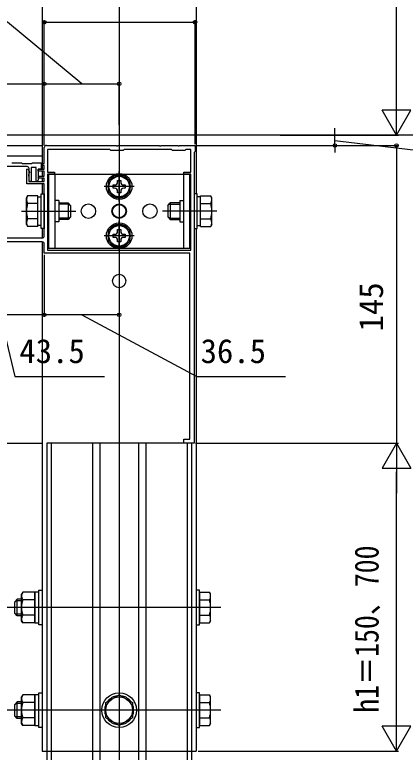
# Model space of a CAD drawing. Units: millimetres, scale not verified. Extents: x -700 to 700, y -1044 to 1038.
# Drawn here: x 259.7 to 450.1, y -726.1 to -367 of the extents above; entities that cross this region are included whole.
import ezdxf
from ezdxf.enums import TextEntityAlignment as Align

# ---------------------------------------------------------------- set-up
doc = ezdxf.new("R2010")
doc.units = ezdxf.units.MM
doc.header["$LTSCALE"] = 6
for name, color, linetype in [('0-2_YKK_11', 7, 'Continuous'), ('0-3_YKK_12', 2, 'Continuous'), ('0-4_YKK_13', 4, 'Continuous'), ('0-5_YKK_D', 6, 'Continuous')]:
    doc.layers.add(name, color=color, linetype=linetype)
doc.styles.add('ＭＳ ゴシック', font='')
doc.styles.get('ＭＳ ゴシック').set_extended_font_data('MS Gothic')

msp = doc.modelspace()

# ---------------------------------------------------------------- linework, layer by layer
at = {"layer": '0-2_YKK_11'}
for points in [[(275.117, -430.63), (309.158, -430.63), (309.342, -430.75), (309.892, -430.75), (310.075, -430.63), (330.158, -430.63), (330.342, -430.75), (330.892, -430.75), (331.075, -430.63), (339.158, -430.63), (339.342, -430.75), (339.892, -430.75), (340.075, -430.63), (347.617, -430.63), (347.617, -433.63), (347.117, -434.13)], [(274.117, -474.63), (274.117, -449.33), (265.617, -449.33), (265.617, -442.2), (266.061, -442.081), (266.817, -443.389), (266.817, -443.93), (266.637, -444.205), (266.517, -444.388), (266.517, -448.13), (274.117, -448.13), (274.117, -446.63), (271.241, -446.63), (271.08, -446.242), (271.692, -445.63), (274.117, -445.63), (274.117, -443.13), (271.117, -443.13), (271.117, -442.13), (274.117, -442.13), (274.117, -440.43), (273.117, -440.43), (273.117, -439.43), (274.117, -439.43), (274.117, -431.63)], [(347.117, -434.13), (347.117, -575.63), (342.117, -575.63), (342.117, -573.63), (345.117, -573.63), (345.117, -483.13), (274.117, -483.13), (274.117, -478.63)], [(265.717, -440.93), (239.117, -440.93)], [(258.267, -439.13), (262.967, -439.13), (263.267, -439.43), (267.967, -439.43), (268.267, -439.13), (272.617, -439.13), (272.617, -442.13), (271.117, -442.13), (271.117, -447.554), (270.487, -448.184), (270.117, -448.03), (270.117, -441.43), (267.717, -441.43), (267.717, -448.13), (266.717, -448.13), (266.717, -445.976), (266.517, -445.63), (266.517, -445.03), (266.637, -444.79), (266.717, -444.63), (266.717, -441.93)], [(273.117, -477.63), (230.617, -477.63), (230.617, -475.63), (273.117, -475.63)]]:
    msp.add_lwpolyline(points, dxfattribs=at)
msp.add_lwpolyline([(275.617, -481.63), (345.617, -481.63), (345.617, -444.63), (342.117, -444.63), (342.117, -443.63), (345.617, -443.63), (345.617, -432.63), (343.117, -432.63), (342.617, -433.13), (336.617, -433.13), (336.117, -432.63), (313.117, -432.63), (312.617, -433.13), (306.617, -433.13), (306.117, -432.63), (275.617, -432.63), (275.617, -443.63), (279.117, -443.63), (279.117, -444.63), (275.617, -444.63)], close=True, dxfattribs=at)
for centre, start, end in [((275.117, -431.63), 90.00001, 179.99999), ((265.717, -441.93), 0.00001, 89.99999), ((273.117, -474.63), 270.00001, 359.99999), ((273.117, -478.63), 0.00001, 89.99999)]:
    msp.add_arc(centre, 1, start, end, dxfattribs=at)
at = {"layer": '0-3_YKK_12'}
for p, q in [((310.617, 21.37), (310.617, -915.63)), ((273.117, 2.37), (273.117, -430.63)), ((348.117, 2.37), (348.117, -454.13)), ((524.426, -425.63), (-339.383, -425.63)), ((-151.883, -435.63), (273.117, -435.63)), ((273.117, -443.13), (273.117, -445.63)), ((273.117, -446.63), (273.117, -448.13)), ((273.117, -449.33), (273.117, -454.13)), ((273.117, -471.13), (273.117, -475.63)), ((348.117, -471.13), (348.117, -725.63)), ((273.117, -477.63), (273.117, -575.63)), ((-151.883, -575.63), (273.117, -575.63)), ((273.117, -575.63), (273.117, -725.63)), ((345.817, -575.63), (275.417, -575.63)), ((273.117, -725.63), (348.117, -725.63))]:
    msp.add_line(p, q, dxfattribs=at)
for points in [[(-151.883, -430.63), (273.117, -430.63), (273.117, -442.13)], [(275.417, -575.63), (275.417, -725.63), (275.417, -827.63)], [(277.417, -575.63), (277.417, -725.63), (277.417, -827.63)], [(297.617, -575.63), (297.617, -725.63), (297.617, -827.63)], [(301.117, -575.63), (301.117, -725.63), (301.117, -827.63)], [(320.117, -575.63), (320.117, -725.63), (320.117, -827.63)], [(323.617, -575.63), (323.617, -725.63), (323.617, -827.63)], [(343.817, -575.63), (343.817, -725.63), (343.817, -827.63)], [(345.817, -575.63), (345.817, -725.63), (345.817, -827.63)]]:
    msp.add_lwpolyline(points, dxfattribs=at)
at = {"layer": '0-4_YKK_13'}
for p, q in [((276.117, -444.63), (345.117, -444.63)), ((279.317, -444.63), (279.317, -480.63)), ((310.617, -457.88), (310.617, -443.38)), ((341.917, -444.63), (341.917, -480.63)), ((345.117, -480.63), (345.117, -444.63)), ((317.867, -450.63), (303.367, -450.63)), ((308.337, -451.39), (307.617, -451.39)), ((312.897, -449.87), (313.617, -449.87)), ((265.417, -456.13), (265.997, -455.124)), ((265.417, -469.13), (265.417, -456.13)), ((270.917, -455.124), (265.997, -455.124)), ((270.917, -470.135), (270.917, -455.124)), ((270.917, -455.58), (272.517, -455.58)), ((350.317, -455.58), (348.717, -455.58)), ((350.317, -455.124), (355.236, -455.124)), ((350.317, -470.135), (350.317, -455.124)), ((355.817, -456.13), (355.236, -455.124)), ((355.817, -469.13), (355.817, -456.13)), ((270.917, -458.877), (265.997, -458.877)), ((270.917, -466.63), (270.917, -458.63)), ((281.117, -457.43), (279.317, -457.43)), ((281.117, -457.43), (281.117, -467.83)), ((281.117, -458.63), (285.717, -458.63)), ((286.365, -459.278), (281.117, -459.278)), ((285.717, -458.63), (285.717, -466.63)), ((286.917, -459.83), (285.717, -458.63)), ((334.317, -459.83), (335.517, -458.63)), ((334.869, -459.278), (340.117, -459.278)), ((340.117, -458.63), (335.517, -458.63)), ((335.517, -458.63), (335.517, -466.63)), ((340.117, -457.43), (340.117, -467.83)), ((340.117, -457.43), (341.917, -457.43)), ((350.317, -466.63), (350.317, -458.63)), ((350.317, -458.877), (355.236, -458.877)), ((262.917, -462.63), (289.417, -462.63)), ((286.917, -459.83), (286.917, -465.43)), ((358.317, -462.63), (331.817, -462.63)), ((334.317, -459.83), (334.317, -465.43)), ((270.917, -466.383), (265.997, -466.383)), ((286.365, -465.982), (281.117, -465.982)), ((285.717, -466.63), (281.117, -466.63)), ((286.917, -465.43), (285.717, -466.63)), ((334.317, -465.43), (335.517, -466.63)), ((334.869, -465.982), (340.117, -465.982)), ((335.517, -466.63), (340.117, -466.63)), ((350.317, -466.383), (355.236, -466.383)), ((265.417, -469.13), (265.997, -470.135)), ((270.917, -470.135), (265.997, -470.135)), ((272.517, -469.68), (270.917, -469.68)), ((281.117, -467.83), (279.317, -467.83)), ((310.617, -481.88), (310.617, -467.38)), ((340.117, -467.83), (341.917, -467.83)), ((348.717, -469.68), (350.317, -469.68)), ((350.317, -470.135), (355.236, -470.135)), ((355.817, -469.13), (355.236, -470.135)), ((312.897, -473.87), (313.617, -473.87)), ((317.867, -474.63), (303.367, -474.63)), ((308.337, -475.39), (307.617, -475.39)), ((349.717, -648.124), (354.636, -648.124)), ((355.217, -649.13), (354.636, -648.124)), ((355.217, -662.13), (355.217, -649.13)), ((263.017, -652.31), (260.237, -652.31)), ((260.917, -659.63), (260.917, -651.63)), ((269.517, -651.877), (263.597, -651.877)), ((349.717, -651.877), (354.636, -651.877)), ((360.217, -655.63), (254.717, -655.63)), ((263.017, -658.95), (260.237, -658.95)), ((269.517, -659.383), (263.597, -659.383)), ((349.717, -659.383), (354.636, -659.383)), ((271.517, -663.33), (269.517, -663.33)), ((355.217, -662.13), (354.636, -663.135)), ((349.717, -698.124), (354.636, -698.124)), ((355.217, -699.13), (354.636, -698.124)), ((355.217, -712.13), (355.217, -699.13)), ((263.017, -702.31), (260.237, -702.31)), ((260.917, -709.63), (260.917, -701.63)), ((269.517, -701.877), (263.597, -701.877)), ((349.717, -701.877), (354.636, -701.877)), ((360.217, -705.63), (254.717, -705.63)), ((263.017, -708.95), (260.237, -708.95)), ((269.517, -709.383), (263.597, -709.383)), ((349.717, -709.383), (354.636, -709.383)), ((271.517, -713.33), (269.517, -713.33)), ((355.217, -712.13), (354.636, -713.135))]:
    msp.add_line(p, q, dxfattribs=at)
for points in [[(276.117, -444.63), (276.117, -480.63), (345.117, -480.63)], [(309.857, -448.35), (309.857, -447.63), (311.377, -447.63), (311.377, -448.35)], [(307.617, -451.39), (307.617, -449.87), (308.337, -449.87)], [(313.617, -449.87), (313.617, -451.39), (312.897, -451.39)], [(311.377, -452.91), (311.377, -453.63), (309.857, -453.63), (309.857, -452.91)], [(307.617, -475.39), (307.617, -473.87), (308.337, -473.87)], [(309.857, -472.35), (309.857, -471.63), (311.377, -471.63), (311.377, -472.35)], [(313.617, -473.87), (313.617, -475.39), (312.897, -475.39)], [(311.377, -476.91), (311.377, -477.63), (309.857, -477.63), (309.857, -476.91)], [(269.517, -648.124), (269.517, -663.135), (263.597, -663.135), (263.017, -662.13), (263.017, -649.13)], [(269.517, -648.124), (263.597, -648.124), (263.017, -649.13)], [(269.517, -663.33), (269.517, -647.93), (271.517, -647.93)], [(349.717, -648.124), (349.717, -663.135), (354.636, -663.135)], [(263.017, -651.63), (260.917, -651.63), (259.717, -652.83)], [(263.017, -659.63), (260.917, -659.63), (259.717, -658.43), (259.717, -652.83)], [(269.517, -698.124), (269.517, -713.135), (263.597, -713.135), (263.017, -712.13), (263.017, -699.13)], [(269.517, -698.124), (263.597, -698.124), (263.017, -699.13)], [(269.517, -713.33), (269.517, -697.93), (271.517, -697.93)], [(349.717, -698.124), (349.717, -713.135), (354.636, -713.135)], [(263.017, -701.63), (260.917, -701.63), (259.717, -702.83)], [(263.017, -709.63), (260.917, -709.63), (259.717, -708.43), (259.717, -702.83)]]:
    msp.add_lwpolyline(points, dxfattribs=at)
for points in [[(310.617, -444.856), (315.617, -447.743), (315.617, -453.517), (310.617, -456.403), (305.617, -453.517), (305.617, -447.743)], [(274.117, -454.13), (274.117, -471.13), (272.517, -471.13), (272.517, -454.13)], [(347.117, -454.13), (347.117, -471.13), (348.717, -471.13), (348.717, -454.13)], [(310.617, -468.856), (315.617, -471.743), (315.617, -477.517), (310.617, -480.403), (305.617, -477.517), (305.617, -471.743)], [(271.517, -664.13), (271.517, -647.13), (273.117, -647.13), (273.117, -664.13)], [(348.117, -664.13), (349.717, -664.13), (349.717, -647.13), (348.117, -647.13)], [(271.517, -714.13), (271.517, -697.13), (273.117, -697.13), (273.117, -714.13)], [(310.617, -698.124), (317.117, -701.877), (317.117, -709.383), (310.617, -713.135), (304.117, -709.383), (304.117, -701.877)], [(348.117, -714.13), (349.717, -714.13), (349.717, -697.13), (348.117, -697.13)]]:
    msp.add_lwpolyline(points, close=True, dxfattribs=at)
for centre, radius in [((310.617, -450.63), 6.25), ((310.617, -450.63), 5), ((295.617, -462.63), 3.5), ((310.617, -462.63), 3.5), ((310.617, -462.63), 3.25), ((325.617, -462.63), 3.5), ((310.617, -474.63), 6.25), ((310.617, -474.63), 5), ((310.617, -496.63), 3.25), ((310.617, -705.63), 8.5), ((310.617, -705.63), 6.5)]:
    msp.add_circle(centre, radius, dxfattribs=at)
for centre, radius, start, end in [((310.617, -450.63), 5.575, 93.74848, 146.25152), ((310.617, -450.63), 5.575, 33.74848, 86.25152), ((310.617, -450.63), 5.575, 153.74848, 206.25152), ((308.337, -448.35), 1.52, 270, 0), ((312.897, -448.35), 1.52, 180, 270), ((310.617, -450.63), 5.575, 333.74848, 26.25152), ((308.337, -452.91), 1.52, 0, 90), ((312.897, -452.91), 1.52, 90, 180), ((268.739, -457.001), 3.323, 145.61575, 214.38425), ((310.617, -450.63), 5.575, 213.74848, 266.25152), ((310.617, -450.63), 5.575, 273.74848, 326.25152), ((352.494, -457.001), 3.323, 325.61575, 34.38425), ((277.836, -462.63), 12.419, 162.41205, 197.58795), ((343.397, -462.63), 12.419, 342.41205, 17.58795), ((268.739, -468.259), 3.323, 145.61575, 214.38425), ((352.494, -468.259), 3.323, 325.61575, 34.38425), ((310.617, -474.63), 5.575, 93.74848, 146.25152), ((310.617, -474.63), 5.575, 33.74848, 86.25152), ((310.617, -474.63), 5.575, 153.74848, 206.25152), ((308.337, -472.35), 1.52, 270, 0), ((312.897, -472.35), 1.52, 180, 270), ((310.617, -474.63), 5.575, 333.74848, 26.25152), ((308.337, -476.91), 1.52, 0, 90), ((312.897, -476.91), 1.52, 90, 180), ((310.617, -474.63), 5.575, 213.74848, 266.25152), ((310.617, -474.63), 5.575, 273.74848, 326.25152), ((266.339, -650.001), 3.323, 145.61575, 214.38425), ((351.894, -650.001), 3.323, 325.61575, 34.38425), ((275.436, -655.63), 12.419, 162.41205, 197.58795), ((342.797, -655.63), 12.419, 342.41205, 17.58795), ((266.339, -661.259), 3.323, 145.61575, 214.38425), ((351.894, -661.259), 3.323, 325.61575, 34.38425), ((266.339, -700.001), 3.323, 145.61575, 214.38425), ((310.617, -705.63), 7.05, 97.21814, 142.78186), ((310.617, -705.63), 7.05, 37.21814, 82.78186), ((351.894, -700.001), 3.323, 325.61575, 34.38425), ((275.436, -705.63), 12.419, 162.41205, 197.58795), ((310.617, -705.63), 7.05, 157.21814, 202.78186), ((310.617, -705.63), 7.05, 337.21814, 22.78186), ((342.797, -705.63), 12.419, 342.41205, 17.58795), ((266.339, -711.259), 3.323, 145.61575, 214.38425), ((310.617, -705.63), 7.05, 217.21814, 262.78186), ((310.617, -705.63), 7.05, 277.21814, 322.78186), ((351.894, -711.259), 3.323, 325.61575, 34.38425)]:
    msp.add_arc(centre, radius, start, end, dxfattribs=at)
at = {"layer": '0-5_YKK_D'}
for p, q in [((445.817, -411.63), (445.817, -14.63)), ((274.117, -430.63), (274.117, -369.63)), ((347.617, -429.93), (347.617, -369.63)), ((274.117, -370.63), (347.617, -370.63)), ((238.117, -400.63), (274.117, -400.63)), ((274.117, -420.63), (274.117, -399.63)), ((274.117, -430.63), (274.117, -399.63)), ((274.117, -400.63), (310.617, -400.63)), ((310.617, -420.63), (310.617, -399.63)), ((445.817, -425.63), (445.817, -401.381)), ((445.817, -425.63), (438.817, -413.506)), ((452.817, -413.506), (438.817, -413.506)), ((445.817, -425.63), (452.817, -413.506)), ((415.817, -425.63), (415.817, -422.23)), ((389.117, -425.63), (446.817, -425.63)), ((389.117, -425.63), (416.817, -425.63)), ((415.817, -430.63), (415.817, -425.63)), ((415.817, -430.63), (415.817, -425.63)), ((348.317, -430.63), (446.817, -430.63)), ((348.317, -430.63), (416.817, -430.63)), ((415.817, -430.63), (415.817, -434.03)), ((445.817, -430.63), (445.817, -575.63)), ((274.117, -483.83), (274.117, -514.13)), ((274.117, -483.83), (274.117, -514.13)), ((310.617, -506.63), (310.617, -514.13)), ((274.117, -513.13), (230.617, -513.13)), ((310.617, -513.13), (274.117, -513.13)), ((347.817, -575.63), (446.817, -575.63)), ((347.817, -575.63), (446.817, -575.63)), ((445.817, -575.63), (438.817, -587.754)), ((445.817, -575.63), (452.817, -587.754)), ((445.817, -575.63), (445.817, -599.879)), ((438.817, -587.754), (452.817, -587.754)), ((445.817, -711.63), (445.817, -589.63)), ((445.817, -725.63), (445.817, -701.381)), ((445.817, -725.63), (438.817, -713.506)), ((452.817, -713.506), (438.817, -713.506)), ((445.817, -725.63), (452.817, -713.506)), ((349.117, -725.63), (446.817, -725.63))]:
    msp.add_line(p, q, dxfattribs=at)
for points in [[(292.367, -400.63), (256.236, -370.63), (212.963, -370.63)], [(415.817, -428.13), (475.817, -435.393), (475.817, -450.665)], [(252.367, -513.13), (259.761, -543.13), (303.398, -543.13)], [(292.367, -513.13), (348.504, -543.13), (391.777, -543.13)]]:
    msp.add_lwpolyline(points, dxfattribs=at)
for centre in [(274.117, -370.63), (347.617, -370.63), (274.117, -400.63), (274.117, -400.63), (310.617, -400.63), (415.817, -430.63), (445.817, -430.63), (274.117, -513.13), (274.117, -513.13), (310.617, -513.13)]:
    msp.add_circle(centre, 0.85, dxfattribs=at)

# ---------------------------------------------------------------- texts
at = {"layer": '0-5_YKK_D', "style": 'ＭＳ ゴシック'}
msp.add_text('145', height=11.73, rotation=90, dxfattribs=at).set_placement((442.817, -521.221), align=Align.BOTTOM_LEFT)
for s, p in [('43.5', (261.943, -540.13)), ('36.5', (350.322, -540.13))]:
    msp.add_text(s, height=11.73, dxfattribs=at).set_placement(p, align=Align.BOTTOM_LEFT)
at = {"layer": '0-5_YKK_D', "style": 'ＭＳ ゴシック', "width": 0.85}
msp.add_text('h1＝150、700', height=11.73, rotation=90, dxfattribs=at).set_placement((440.635, -706.884), align=Align.BOTTOM_LEFT)

doc.saveas('drawing.dxf')
